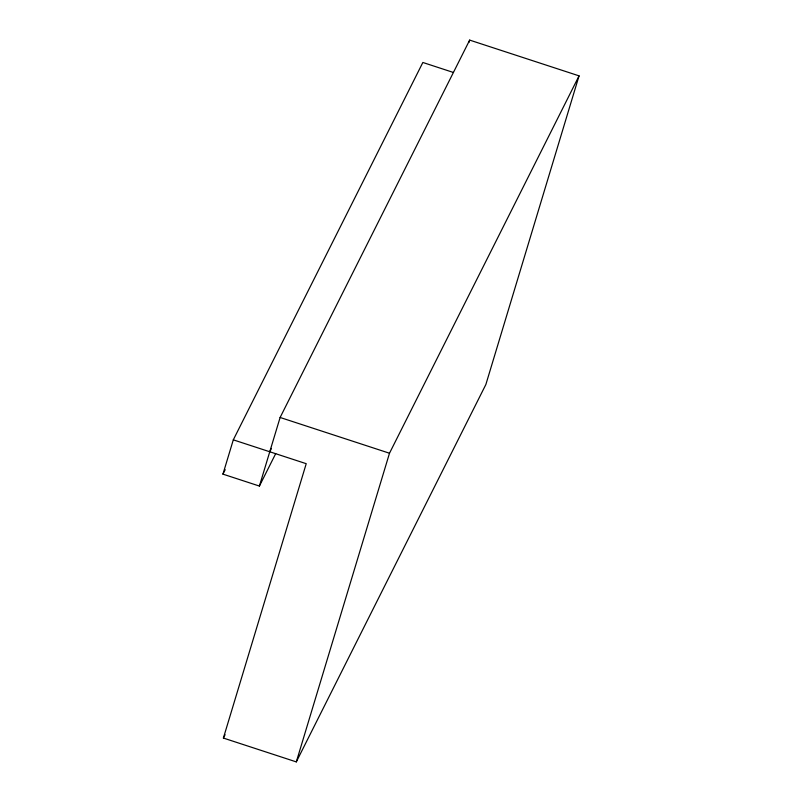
<?xml version="1.0" encoding="UTF-8"?>
<svg xmlns="http://www.w3.org/2000/svg" width="802" height="802" viewBox="0 0 802 802"><rect width="100%" height="100%" fill="white"/><g stroke="black" fill="none" stroke-linecap="round" stroke-linejoin="round"><path stroke-width="1.2" d="M275.718 453.591L259.407 486.062L222.946 474.142L233.302 439.847L422.854 62.476L453.431 72.471M259.407 486.062L280.119 417.471L469.671 40.1L579.054 75.859L485.862 384.529L296.309 761.9L223.387 738.061L306.224 463.686L233.302 439.847M468.949 42.466L469.671 40.1M296.309 761.9L389.501 453.23L579.054 75.859M222.946 474.142L225.202 469.671M269.763 451.767L271.457 448.408M223.387 738.061L225.081 734.702M280.119 417.471L389.501 453.23"/></g></svg>
